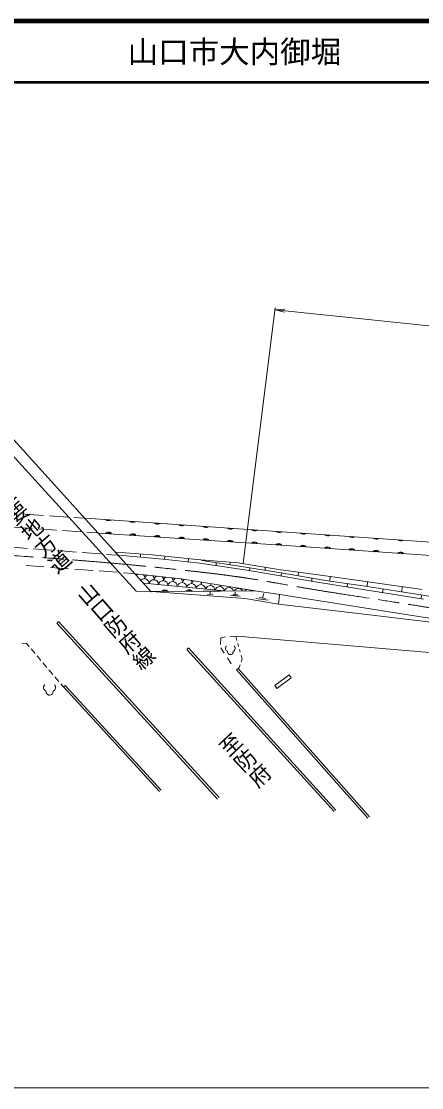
# Model space of a CAD drawing. Units: millimetres, scale not verified. Extents: x 40000 to 680000, y 20000 to 380000.
# Drawn here: x 387594 to 453235, y 205000 to 380000 of the extents above; entities that cross this region are included whole.
import ezdxf
from ezdxf.enums import TextEntityAlignment as Align

# ---------------------------------------------------------------- set-up
doc = ezdxf.new("R2010")
doc.units = ezdxf.units.MM
doc.header["$LTSCALE"] = 1000
doc.linetypes.add('CHAIN', pattern=[18.5, 12, -1.5, 3.5, -1.5])
for name, color, linetype, lineweight in [('M-BGD', 7, 'Continuous', 13), ('M-BMK', 2, 'CHAIN', 13), ('M-STR-HTXT', 7, 'Continuous', 13), ('M-TTL', 2, 'Continuous', 140), ('M-TTL-BAND', 7, 'Continuous', 13), ('M-TTL-LINE', 7, 'Continuous', 50)]:
    doc.layers.add(name, color=color, linetype=linetype, lineweight=lineweight)
doc.layers.add('M-BGD-HTXT', color=7, linetype='Continuous')
doc.layers.add('M-TTL-TXT', color=7, linetype='Continuous')
doc.styles.add('@ＭＳ ゴシック', font='')
doc.styles.add('ＭＳ ゴシック', font='')
doc.styles.get('@ＭＳ ゴシック').set_extended_font_data('@MS Gothic')
doc.styles.get('ＭＳ ゴシック').set_extended_font_data('MS Gothic')

# ---------------------------------------------------------------- blocks, each defined once
blk = doc.blocks.new('園庭')
at = {"color": 7, "linetype": 'Continuous', "lineweight": 13}
for centre, start, end in [((-0.4, 0.4), 131.4195, 251.1424), ((0.4, 0.4), 288.8576, 48.5806), ((0, -0.25), 172.1402, 7.8598)]:
    blk.add_arc(centre, 0.6, start, end, dxfattribs=at)

msp = doc.modelspace()

# ---------------------------------------------------------------- linework, layer by layer
at = {"layer": 'M-BGD'}
for p, q in [((364338, 332703), (406411, 286459)), ((408903, 286395), (367130, 332582)), ((391224, 298899), (388231, 299093)), ((395216, 298640), (392222, 298834)), ((397876, 298467), (396214, 298575)), ((398141, 298446), (466454, 293710)), ((386363, 296996), (389356, 296789)), ((390354, 296719), (393347, 296512)), ((394344, 296443), (397337, 296235)), ((398335, 296166), (400000, 296050)), ((431003, 293955), (400292, 296028)), ((388608, 293512), (385617, 293740)), ((392597, 293208), (389605, 293436)), ((396585, 292903), (393594, 293131)), ((400573, 292599), (397582, 292827)), ((403333, 292388), (401571, 292522)), ((409036, 292433), (403128, 292889)), ((403594, 292368), (410788, 291733)), ((407137, 292513), (407120, 292171)), ((416367, 291658), (409036, 292433)), ((466351, 291501), (431003, 293955)), ((388369, 290670), (391361, 290452)), ((410788, 291733), (416855, 291078)), ((411108, 292122), (411092, 291748)), ((414998, 291732), (414966, 291308)), ((423124, 291109), (416367, 291658)), ((416855, 291078), (424930, 289870)), ((423701, 290529), (417182, 291530)), ((419556, 291091), (419534, 290755)), ((421816, 291153), (421787, 290914)), ((429771, 290065), (423124, 291109)), ((430220, 289504), (423701, 290529)), ((392358, 290380), (395350, 290162)), ((396348, 290090), (399340, 289872)), ((400337, 289800), (403329, 289582)), ((404327, 289510), (406043, 289385)), ((413776, 288512), (406330, 289343)), ((424930, 289870), (435423, 288057)), ((425043, 290256), (425021, 289923)), ((427589, 290343), (427553, 290003)), ((438670, 288856), (429771, 290065)), ((430257, 289433), (430175, 289042)), ((437447, 288234), (430220, 289504)), ((433024, 289563), (432975, 289091)), ((438249, 288880), (438183, 288212)), ((453337, 286769), (438670, 288856)), ((407687, 287789), (420852, 286558)), ((425933, 286563), (413776, 288512)), ((435254, 288554), (435237, 288180)), ((435423, 288057), (453551, 285145)), ((443990, 287319), (437447, 288234)), ((441081, 287659), (441016, 287203)), ((453109, 285854), (443990, 287319)), ((444336, 287984), (444287, 287350)), ((450065, 287171), (449984, 286422)), ((406411, 286459), (408903, 286395)), ((408943, 286432), (425903, 286546)), ((424279, 285301), (408943, 286432)), ((420191, 286493), (409050, 286428)), ((418978, 285972), (418112, 285952)), ((418545, 285962), (418545, 286385)), ((423500, 285687), (421886, 285745)), ((423086, 285854), (422278, 285884)), ((422682, 285869), (422650, 286328)), ((429773, 284348), (424279, 285301)), ((425903, 286546), (429956, 285911)), ((428068, 284983), (426070, 285302)), ((427641, 285305), (426642, 285464)), ((427142, 285385), (427360, 286111)), ((429944, 285886), (429773, 284348)), ((429956, 285911), (451673, 282464)), ((446924, 286812), (446826, 286292)), ((464426, 284096), (453109, 285854)), ((453223, 285771), (453174, 285299)), ((443323, 282757), (429781, 284353)), ((456178, 281219), (443323, 282757)), ((451673, 282464), (469325, 279791)), ((419773, 252359), (393424, 281247)), ((393655, 281463), (393448, 281236)), ((420031, 252595), (393683, 281483)), ((420319, 278836), (420238, 277746)), ((421052, 278999), (420319, 278836)), ((422972, 279088), (421764, 279015)), ((422938, 278370), (422747, 279033)), ((457718, 276149), (422972, 279088)), ((388426, 277913), (387650, 277963)), ((388870, 277392), (388426, 277913)), ((389841, 276249), (389193, 277011)), ((414725, 276930), (438880, 250334)), ((414953, 277125), (414765, 276952)), ((414984, 277166), (439139, 250569)), ((420287, 277192), (420840, 276297)), ((423215, 277410), (423076, 277890)), ((423492, 276449), (423353, 276929)), ((390813, 275106), (390165, 275868)), ((421377, 275516), (421996, 274555)), ((423821, 275306), (423630, 275968)), ((423653, 274874), (423821, 275306)), ((391785, 273964), (391137, 274726)), ((392756, 272821), (392109, 273583)), ((422848, 273578), (423304, 273976)), ((422896, 273548), (444409, 249242)), ((423158, 273780), (444671, 249474)), ((423304, 273976), (423472, 274408)), ((393728, 271678), (393080, 272440)), ((394495, 270776), (394052, 271297)), ((431498, 272725), (429133, 271028)), ((429486, 270536), (431851, 272233)), ((431851, 272233), (431498, 272725)), ((394506, 270763), (410263, 253601)), ((394753, 270988), (394531, 270771)), ((394764, 271000), (410521, 253838)), ((429133, 271028), (429486, 270536))]:
    msp.add_line(p, q, dxfattribs=at)
for centre, radius, start, end in [((401923, 298944), 908, 232.6355, 299.43247), ((401897, 298566), 454, 232.6355, 299.43247), ((405914, 298667), 908, 232.6355, 299.43247), ((405887, 298289), 454, 232.6355, 299.43247), ((409904, 298391), 908, 232.6355, 299.43247), ((409878, 298012), 454, 232.6355, 299.43247), ((401870, 295546), 625, 33.00818, 139.26839), ((401883, 295733), 312, 33.00818, 139.26839), ((405861, 295277), 625, 33.00818, 139.26839), ((405874, 295464), 312, 33.00818, 139.26839), ((413895, 298114), 908, 232.6355, 299.43247), ((413868, 297736), 454, 232.6355, 299.43247), ((417885, 297837), 908, 232.6355, 299.43247), ((417859, 297459), 454, 232.6355, 299.43247), ((421875, 297561), 908, 232.6355, 299.43247), ((421849, 297182), 454, 232.6355, 299.43247), ((425866, 297284), 908, 232.6355, 299.43247), ((425840, 296906), 454, 232.6355, 299.43247), ((429856, 297007), 908, 232.6355, 299.43247), ((429830, 296629), 454, 232.6355, 299.43247), ((433847, 296731), 908, 232.6355, 299.43247), ((433820, 296352), 454, 232.6355, 299.43247), ((409852, 295007), 625, 33.00818, 139.26839), ((409865, 295194), 312, 33.00818, 139.26839), ((413843, 294738), 625, 33.00818, 139.26839), ((413855, 294925), 312, 33.00818, 139.26839), ((417834, 294468), 625, 33.00818, 139.26839), ((417846, 294656), 312, 33.00818, 139.26839), ((421825, 294199), 625, 33.00818, 139.26839), ((421837, 294386), 312, 33.00818, 139.26839), ((425816, 293930), 625, 33.00818, 139.26839), ((425828, 294117), 312, 33.00818, 139.26839), ((429807, 293660), 625, 33.00818, 139.26839), ((429819, 293847), 312, 33.00818, 139.26839), ((433796, 293386), 625, 32.89779, 139.158), ((437837, 296454), 908, 232.6355, 299.43247), ((437811, 296076), 454, 232.6355, 299.43247), ((441828, 296177), 908, 232.6355, 299.43247), ((441801, 295799), 454, 232.6355, 299.43247), ((445818, 295901), 908, 232.6355, 299.43247), ((445792, 295522), 454, 232.6355, 299.43247), ((449808, 295624), 908, 232.6355, 299.43247), ((449782, 295246), 454, 232.6355, 299.43247), ((433809, 293573), 312, 32.89779, 139.158), ((437787, 293108), 625, 32.89779, 139.158), ((437800, 293296), 312, 32.89779, 139.158), ((441777, 292831), 625, 32.89779, 139.158), ((441790, 293018), 312, 32.89779, 139.158), ((445768, 292554), 625, 32.89779, 139.158), ((445781, 292741), 312, 32.89779, 139.158), ((449758, 292277), 625, 32.89779, 139.158), ((449771, 292464), 312, 32.89779, 139.158), ((407071, 288604), 776, 122.07445, 136.34692), ((407071, 288604), 776, 354.06583, 45.70807), ((408615, 288443), 776, 122.63576, 174.06583), ((408615, 288443), 776, 354.06583, 45.14677), ((410159, 288283), 776, 123.1903, 174.06583), ((410159, 288283), 776, 354.06583, 44.59223), ((411703, 288122), 776, 123.73835, 174.06583), ((407763, 287752), 776, 355.06765, 132.71161), ((409307, 287591), 776, 357.01723, 173.06372), ((410851, 287431), 776, 358.96911, 171.11184), ((412395, 287270), 776, 0.92556, 169.15539), ((411703, 288122), 776, 354.06583, 44.04418), ((413247, 287962), 776, 124.28019, 174.06583), ((413939, 287110), 776, 1.53402, 167.19202), ((413247, 287962), 776, 354.06583, 42.61563), ((414791, 287802), 776, 128.56774, 174.06583), ((415483, 286949), 776, 1.53402, 166.59765), ((414791, 287802), 776, 354.06583, 33.04112), ((416335, 287641), 776, 136.85839, 174.06583), ((417027, 286789), 776, 1.53402, 166.59765), ((416335, 287641), 776, 354.06583, 24.75048), ((417879, 287481), 776, 144.40483, 174.06583), ((418571, 286628), 776, 1.53402, 166.59765), ((417879, 287481), 776, 354.06583, 17.20404), ((419423, 287320), 776, 151.48429, 174.06583), ((420115, 286468), 776, 5.13116, 166.59765), ((419423, 287320), 776, 354.06583, 10.12457), ((420967, 287160), 776, 158.26783, 174.06583), ((421659, 286307), 776, 18.34313, 162.74819), ((420967, 287160), 776, 354.06583, 3.34103), ((422511, 286999), 776, 164.87633, 174.06583), ((411122, 286065), 625, 37.20473, 143.46493), ((411121, 286252), 312, 37.20473, 143.46493), ((415122, 286088), 625, 37.20473, 143.46493), ((415121, 286276), 312, 37.20473, 143.46493), ((423203, 286147), 776, 32.64304, 148.44827), ((424055, 286839), 776, 171.4062, 174.06583), ((422511, 286999), 776, 354.06583, 356.73253), ((424747, 285986), 776, 102.21534, 131.33939), ((424747, 285986), 776, 49.75193, 59.39353)]:
    msp.add_arc(centre, radius, start, end, dxfattribs=at)
at = {"layer": 'M-BMK'}
msp.add_open_spline([(462870, 282322), (460048, 282810), (457229, 283320), (454403, 283786), (448308, 284792), (442192, 285671), (436095, 286662), (431809, 287358), (427548, 288206), (423250, 288819), (419046, 289418), (414820, 289863), (410597, 290304), (406416, 290741), (402229, 291112), (398040, 291455), (392484, 291909), (386921, 292257), (381361, 292653), (376106, 293027), (370851, 293394), (365596, 293765)], degree=3, knots=[0, 0, 0, 0, 1, 1, 1, 2, 2, 2, 3, 3, 3, 4, 4, 4, 5, 5, 5, 6, 6, 6, 7, 7, 7, 7], dxfattribs=at)
at = {"layer": 'M-STR-HTXT'}
for p, q in [((423957, 291097), (429211, 333004)), ((566076, 318277), (429247, 332670)), ((429280, 332670), (430799, 332741)), ((429280, 332670), (430740, 332245))]:
    msp.add_line(p, q, dxfattribs=at)
at = {"layer": 'M-TTL'}
msp.add_line((680000, 380000), (40000, 380000), dxfattribs=at)
at = {"layer": 'M-TTL-BAND'}
msp.add_line((40000, 205000), (579000, 205000), dxfattribs=at)
at = {"layer": 'M-TTL-LINE'}
msp.add_line((40000, 370000), (680000, 370000), dxfattribs=at)

# ---------------------------------------------------------------- block references
at = {"layer": 'M-BGD', "rotation": 0.65231}
for p, xscale, yscale in [((421876, 276757), 800, 800), ((392227, 270270), 1000, 1000)]:
    msp.add_blockref('園庭', p, dxfattribs=dict(at, xscale=xscale, yscale=yscale))

# ---------------------------------------------------------------- texts
at = {"layer": 'M-BGD-HTXT', "style": '@ＭＳ ゴシック'}
for s, rotation, p in [('主要地方道\u3000山口防府線', 310.983, (381971, 301892)), ('至防府', 313.363, (419181, 261165))]:
    msp.add_text(s, height=2566, rotation=rotation, dxfattribs=at).set_placement(p, align=Align.BOTTOM_LEFT)
at = {"layer": 'M-TTL-TXT', "style": 'ＭＳ ゴシック'}
msp.add_text('山口市大内御堀', height=3666, dxfattribs=at).set_placement((405024, 375000), align=Align.MIDDLE_LEFT)

doc.saveas('drawing.dxf')
